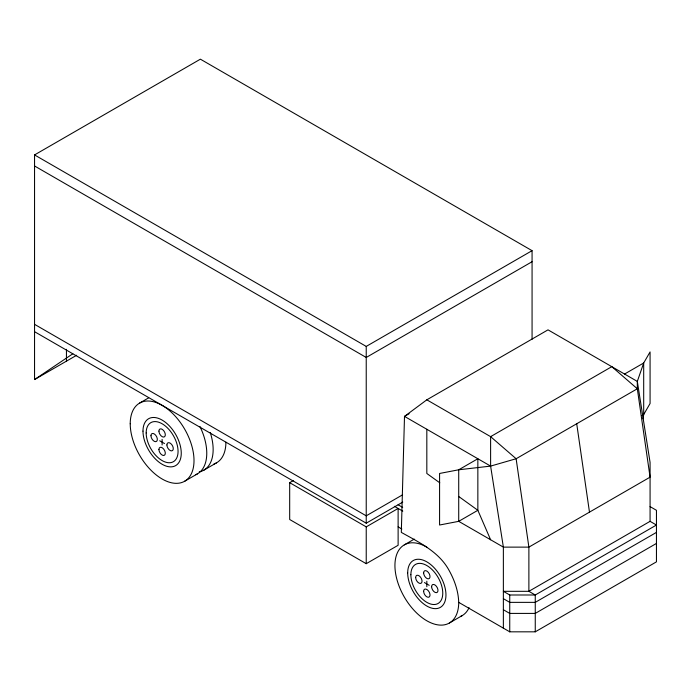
<?xml version="1.0" encoding="UTF-8"?>
<svg xmlns="http://www.w3.org/2000/svg" width="691" height="691" viewBox="0 0 691 691"><rect width="100%" height="100%" fill="white"/><g stroke="black" fill="none" stroke-linecap="round" stroke-linejoin="round"><path stroke-width="1.04" d="M643.019 418.815L643.692 414.548L643.692 362.991L650.076 351.944L650.076 403.501L643.692 414.548L641.87 415.602M650.076 521.342L656.45 525.03L535.257 594.994L509.742 594.994L503.368 591.315L528.883 591.315L650.076 521.342L650.076 462.426L637.318 381.406L548.015 329.849L426.822 399.821L404.503 416.388L401.316 532.39C419.238 542.452 439.321 551.85 449.375 570.93C454.687 580.613 458.366 591.246 458.72 602.362L509.742 631.824L535.257 631.824L656.45 561.852L656.45 510.295L650.076 506.615M532.07 339.281L532.07 250.669L200.39 59.176L34.55 154.922L34.55 379.566L72.823 353.783M34.55 379.566L76.649 355.26M139.565 403.112L148.677 397.852M34.55 154.922L366.23 346.416L532.07 250.669M532.07 261.716L366.23 357.463L34.55 165.97M184.67 481.23L197.427 473.862M203.802 470.182L216.559 462.815M289.684 482.681L366.23 526.87L398.12 508.455L398.12 545.285L366.23 563.692L289.684 519.502L289.684 482.681L293.33 480.573M409.132 413.719L404.503 416.388L490.61 466.105L516.125 458.738L637.318 388.765L637.318 381.406L643.692 362.991L624.56 374.038M402.568 494.842L366.23 515.823L34.55 324.329M34.55 331.689L366.23 523.182L402.758 502.098M404.278 544.888L414.298 539.101M449.375 623.006L462.132 615.646M656.45 532.39L535.257 602.362L509.742 602.362L503.368 598.674M656.45 543.437L535.257 613.409L509.742 613.409L503.368 609.73M535.257 631.824L535.257 594.994L528.883 591.315L528.883 547.125L516.125 458.738L490.61 436.643L490.61 466.105L458.72 469.785L439.58 473.465L439.58 525.022L458.72 521.342L477.852 510.295L477.852 458.738L458.72 469.785L458.72 521.342L503.368 547.125L528.883 547.125L650.076 477.153L637.318 388.765L611.803 366.671L490.61 436.643L426.822 399.821M398.12 504.775L402.68 507.401M394.388 506.296L402.784 511.141M398.12 526.87L401.851 529.021M424.429 582.565L429.215 585.329M159.725 440.789L164.51 443.553M439.796 482.828L426.822 473.473L426.822 429.275M458.824 496.561L477.852 510.295L490.61 539.757M490.61 466.105L503.368 547.125L503.368 628.136M576.717 423.756L589.475 512.135M509.742 594.994L509.742 631.824M426.822 581.183L426.822 586.711M366.23 346.416L366.23 523.182M366.23 526.87L366.23 563.692M162.117 439.407L162.117 444.935M66.44 349.335L66.44 361.151M458.72 602.362A45.105 26.042 60 0 1 426.822 620.777A45.105 26.042 60 0 1 394.932 565.532A45.105 26.042 60 0 1 426.822 547.125M199.941 426.511A45.105 26.042 60 0 1 195.683 474.726M210.263 432.566A45.105 26.042 60 0 1 199.215 471.918M225.905 442.171A45.105 26.042 60 0 1 213.899 464.024M469.051 607.683A45.105 26.042 60 0 1 460.387 616.502M130.228 423.756A45.105 26.042 60 0 0 178.062 483.268A45.105 26.042 60 0 0 178.062 419.48A45.105 26.042 60 0 0 130.228 423.756M142.985 431.124A27.061 15.625 60 0 0 171.688 466.831A27.061 15.625 60 0 0 171.688 428.558A27.061 15.625 60 0 0 142.985 431.124M146.172 432.963A22.553 13.017 60 0 0 170.09 462.72A22.553 13.017 60 0 0 170.09 430.83A22.553 13.017 60 0 0 146.172 432.963M150.958 435.727A4.509 2.6 60 0 0 155.743 441.679A4.509 2.6 60 0 0 155.743 435.295A4.509 2.6 60 0 0 150.958 435.727M166.902 444.935A4.509 2.6 60 0 0 171.688 450.886A4.509 2.6 60 0 0 171.688 444.503A4.509 2.6 60 0 0 166.902 444.935M158.93 431.124A4.509 2.6 60 0 0 163.715 437.075A4.509 2.6 60 0 0 163.715 430.692A4.509 2.6 60 0 0 158.93 431.124M158.93 449.53A4.509 2.6 60 0 0 163.715 455.481A4.509 2.6 60 0 0 163.715 449.107A4.509 2.6 60 0 0 158.93 449.53M423.635 572.899A4.509 2.6 60 0 0 428.42 578.851A4.509 2.6 60 0 0 428.42 572.476A4.509 2.6 60 0 0 423.635 572.899M431.607 586.711A4.509 2.6 60 0 0 436.392 592.662A4.509 2.6 60 0 0 436.392 586.279A4.509 2.6 60 0 0 431.607 586.711M407.69 572.899A27.061 15.625 60 0 0 436.392 608.607A27.061 15.625 60 0 0 436.392 570.334A27.061 15.625 60 0 0 407.69 572.899M410.877 574.739A22.553 13.017 60 0 0 434.794 604.495A22.553 13.017 60 0 0 434.794 572.606A22.553 13.017 60 0 0 410.877 574.739M415.662 577.503A4.509 2.6 60 0 0 420.448 583.454A4.509 2.6 60 0 0 420.448 577.08A4.509 2.6 60 0 0 415.662 577.503M423.635 591.315A4.509 2.6 60 0 0 428.42 597.266A4.509 2.6 60 0 0 428.42 590.883A4.509 2.6 60 0 0 423.635 591.315"/></g></svg>
